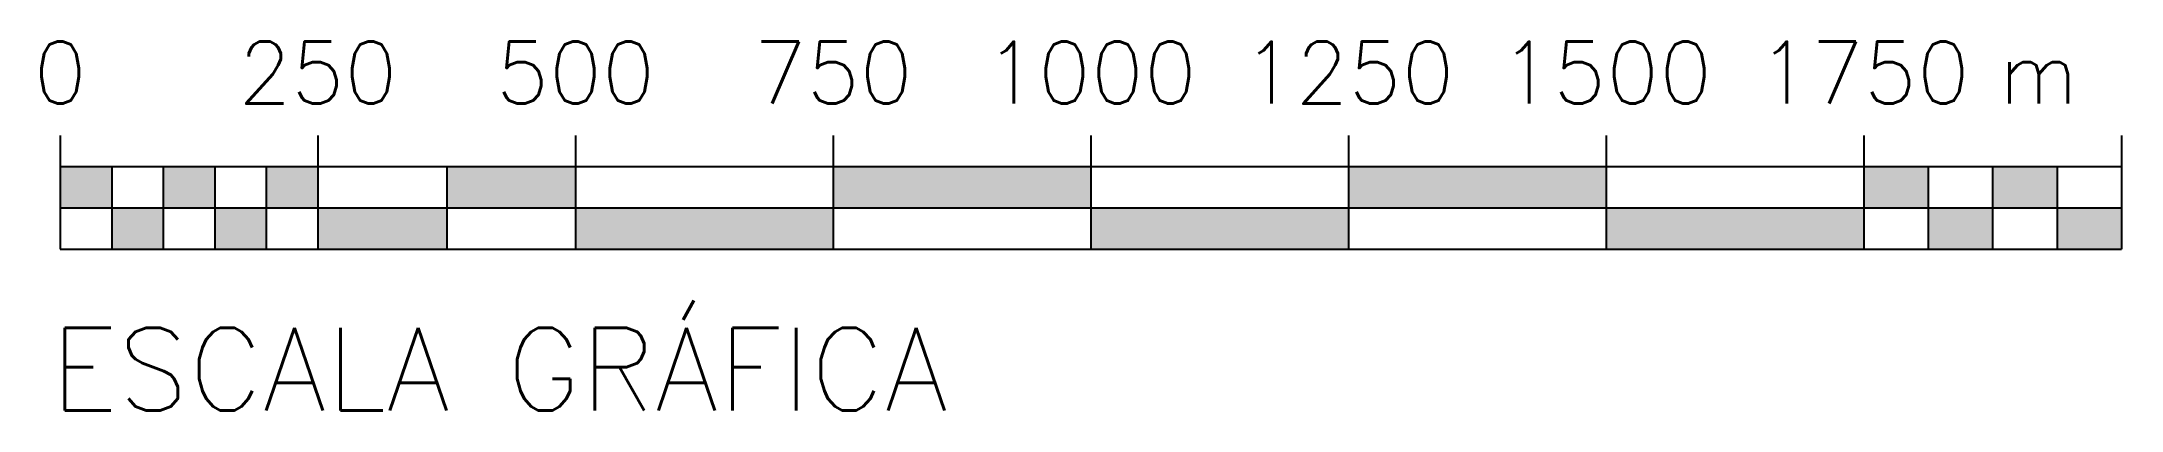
# Model space of a CAD drawing. Header units: millimetres. Extents: x 1080 to 3098, y 2129 to 2487.
import ezdxf
from ezdxf.enums import TextEntityAlignment as Align

# ---------------------------------------------------------------- set-up
doc = ezdxf.new("R2010")
doc.units = ezdxf.units.MM
doc.header["$LTSCALE"] = 0.02
doc.layers.add('escalas_gráficas', color=1, linetype='Continuous')
doc.styles.add('r60', font='romans.shx')
doc.styles.add('r80', font='romans.shx')

msp = doc.modelspace()

# ---------------------------------------------------------------- hatches: boundary and pattern name
at = {"layer": 'escalas_gráficas'}
h = msp.add_hatch(color=256, dxfattribs=at)
h.paths.add_polyline_path([(1148.2, 2365.7), (1098.2, 2365.7), (1098.2, 2325.7), (1148.2, 2325.7)])
h.paths.add_polyline_path([(1198.2, 2325.7), (1148.2, 2325.7), (1148.2, 2285.7), (1198.2, 2285.7)])
h.paths.add_polyline_path([(1248.2, 2365.7), (1198.2, 2365.7), (1198.2, 2325.7), (1248.2, 2325.7)])
h.paths.add_polyline_path([(1298.2, 2325.7), (1248.2, 2325.7), (1248.2, 2285.7), (1298.2, 2285.7)])
h.paths.add_polyline_path([(1348.2, 2365.7), (1298.2, 2365.7), (1298.2, 2325.7), (1348.2, 2325.7)])
h.paths.add_polyline_path([(1473.2, 2325.7), (1348.2, 2325.7), (1348.2, 2285.7), (1473.2, 2285.7)])
h.paths.add_polyline_path([(1598.2, 2365.7), (1473.2, 2365.7), (1473.2, 2325.7), (1598.2, 2325.7)])
h.paths.add_polyline_path([(1848.2, 2325.7), (1598.2, 2325.7), (1598.2, 2285.7), (1848.2, 2285.7)])
h.paths.add_polyline_path([(2098.2, 2365.7), (1848.2, 2365.7), (1848.2, 2325.7), (2098.2, 2325.7)])
h.paths.add_polyline_path([(2348.2, 2325.7), (2098.2, 2325.7), (2098.2, 2285.7), (2348.2, 2285.7)])
h.paths.add_polyline_path([(2598.2, 2365.7), (2348.2, 2365.7), (2348.2, 2325.7), (2598.2, 2325.7)])
h.paths.add_polyline_path([(2848.2, 2325.7), (2598.2, 2325.7), (2598.2, 2285.7), (2848.2, 2285.7)])
h.paths.add_polyline_path([(2910.7, 2365.7), (2848.2, 2365.7), (2848.2, 2325.7), (2910.7, 2325.7)])
h.paths.add_polyline_path([(2973.2, 2325.7), (2910.7, 2325.7), (2910.7, 2285.7), (2973.2, 2285.7)])
h.paths.add_polyline_path([(3035.7, 2365.7), (2973.2, 2365.7), (2973.2, 2325.7), (3035.7, 2325.7)])
h.paths.add_polyline_path([(3098.2, 2325.7), (3035.7, 2325.7), (3035.7, 2285.7), (3098.2, 2285.7)])

# ---------------------------------------------------------------- linework, layer by layer
for p, q in [((1098.2, 2395.7), (1098.2, 2365.7)), ((1348.2, 2395.7), (1348.2, 2285.7)), ((1598.2, 2395.7), (1598.2, 2285.7)), ((1848.2, 2395.7), (1848.2, 2285.7)), ((2098.2, 2395.7), (2098.2, 2285.7)), ((2348.2, 2395.7), (2348.2, 2285.7)), ((2598.2, 2395.7), (2598.2, 2285.7)), ((2848.2, 2395.7), (2848.2, 2285.7)), ((3098.2, 2395.7), (3098.2, 2285.7)), ((1098.2, 2365.7), (1098.2, 2285.7)), ((1098.2, 2365.7), (3098.2, 2365.7)), ((1148.2, 2365.7), (1148.2, 2285.7)), ((1198.2, 2365.7), (1198.2, 2285.7)), ((1248.2, 2365.7), (1248.2, 2285.7)), ((1298.2, 2365.7), (1298.2, 2285.7)), ((1473.2, 2365.7), (1473.2, 2285.7)), ((2910.7, 2365.7), (2910.7, 2285.7)), ((2973.2, 2365.7), (2973.2, 2285.7)), ((3035.7, 2365.7), (3035.7, 2285.7)), ((1098.2, 2325.7), (3098.2, 2325.7)), ((1098.2, 2285.7), (3098.2, 2285.7))]:
    msp.add_line(p, q, dxfattribs=at)

# ---------------------------------------------------------------- texts
at = {"layer": 'escalas_gráficas', "color": 2, "style": 'r60'}
for s, p in [('0', (1098.2, 2426.8)), ('250', (1348.2, 2426.8)), ('500', (1598.2, 2426.8)), ('750', (1848.2, 2426.8)), ('1000', (2098.2, 2426.8)), ('1250', (2348.2, 2426.8)), ('1500', (2598.2, 2426.8)), ('1750', (2848.2, 2426.8)), ('m', (3018, 2426.8))]:
    msp.add_text(s, height=60, dxfattribs=at).set_placement(p, align=Align.CENTER)
at = {"layer": 'escalas_gráficas', "color": 2, "style": 'r80'}
msp.add_text('ESCALA GRÁFICA', height=80, dxfattribs=at).set_placement((1088.9, 2129.3))

doc.saveas('drawing.dxf')
